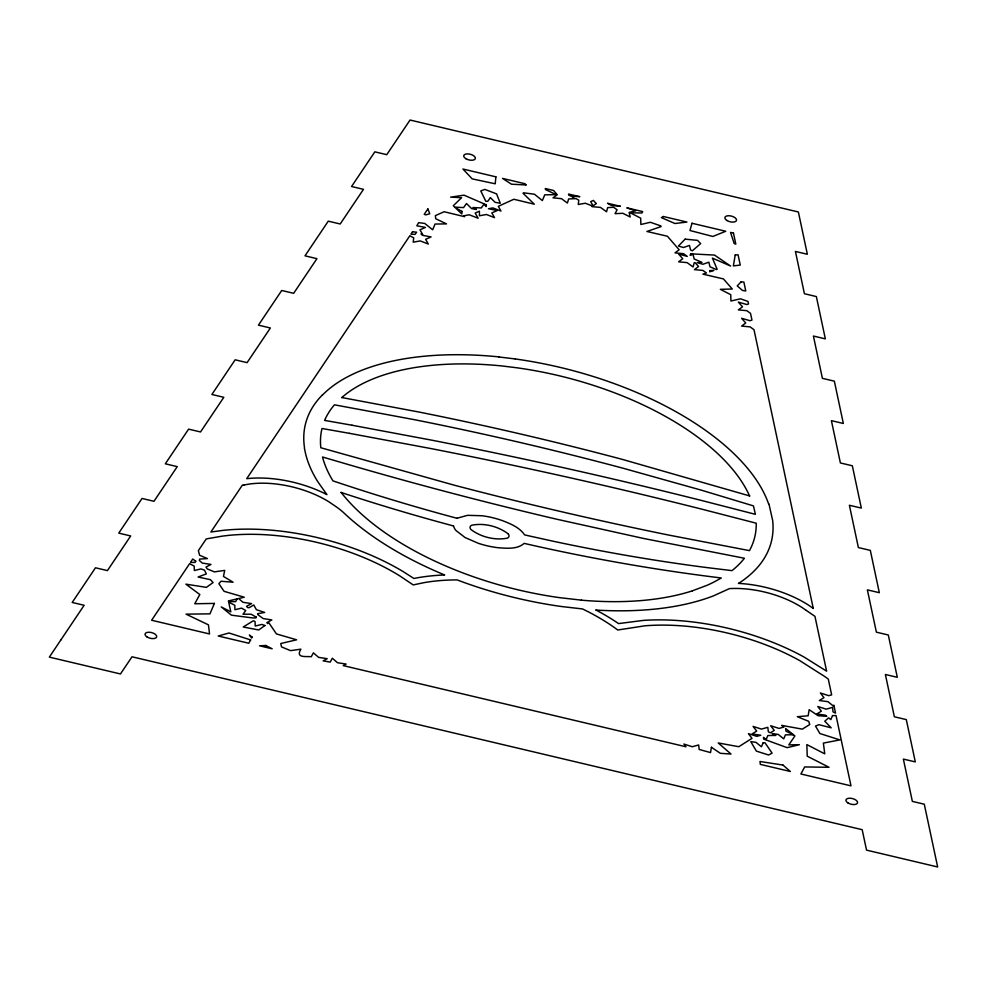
<?xml version="1.0" encoding="UTF-8"?>
<svg xmlns="http://www.w3.org/2000/svg" width="987" height="987" viewBox="0 0 987 987"><rect width="100%" height="100%" fill="white"/><g stroke="black" fill="none" stroke-linecap="round" stroke-linejoin="round"><path stroke-width="1.48" d="M322.391 394.862L319.06 398.501A239.014 116.602 14.2 0 0 304.489 447.642A8.538 4.17 14.2 0 0 304.712 449.344L304.847 450.232A239.964 117.071 14.2 0 0 317.765 481.668L326.919 494.623A78.294 38.197 14.2 0 0 246.725 478.67L409.876 235.72L413.689 237.855L413.232 242.185L420.228 240.914L428.296 244.036L425.631 239.323L431.072 236.929L422.424 235.288L420.993 233.882L422.67 234.536L420.006 229.823L425.446 227.429L416.81 225.776L418.661 222.655L424.755 223.444L432.651 229.786L435.057 224.049L446.519 223.889L435.748 218.756L435.353 215.647L444.113 211.736L464.593 216.684L463.68 215.808L469.244 214.796L478.127 218.226L475.191 213.044L479.423 211.181L479.435 215.771L486.431 214.5L494.499 217.621L491.822 212.908L497.263 210.515L488.479 208.726L492.908 207.924L500.977 211.045L498.299 206.332L513.857 199.263L534.337 204.21L523.048 193.267L523.529 192.81L534.448 194.217L542.344 200.571L544.75 194.834L556.212 194.661L545.441 189.541L545.305 188.529L553.621 190.503L557.273 194.772L553.004 197.807L561.541 198.695L567.377 203.063L568.648 198.93L576.013 198.621L578.752 200.164L578.296 204.494L585.291 203.223L592.78 206.11L592.077 206.641L600.577 207.443L606.536 211.786L607.659 207.615L613.667 207.282L617.085 209.787L615.037 213.685L622.846 213.291L630.199 217.004L629.101 212.415L635.702 210.811L626.831 207.838L642.722 211.6L641.945 212.995L630.261 212.81L640.699 218.164L640.859 224.505L650.359 222.272L660.846 225.924L661.117 226.566L646.904 231.476L667.409 236.238L679.142 249.76L675.022 252.869L683.522 253.671L687.285 256.41L678.6 254.054L682.733 258.717L678.612 261.826L687.112 262.628L693.071 266.971L694.194 262.801L695.206 262.739L698.549 266.515L694.429 269.624L702.917 270.426L706.396 272.955L702.929 274.152L723.434 278.914L732.292 289.018L720.325 289.327L730.762 294.681L730.923 301.023L740.423 298.79L747.986 301.43L748.528 303.959L746.863 304.539L738.362 302.121L742.495 306.797L738.375 309.893L746.875 310.695L750.527 313.36L751.958 320.084L750.108 320.726L741.607 318.307L745.728 322.983L741.619 326.08L750.108 326.882L754.006 329.72L813.276 608.473M457.067 518.224L467.567 515.325L481.903 515.745A48.067 23.454 14.2 0 1 492.168 517.595A48.326 23.577 14.2 0 1 502.605 520.692C510.686 523.863 519.581 527.403 524.603 534.905L550.746 540.703A953.38 465.111 14.2 0 0 706.001 567.476L731.984 570.634A220.866 107.756 14.2 0 0 744.395 558.26L643.931 538.532L556.853 519.248A1975.32 963.682 14.2 0 1 336.468 461.077L322.515 457.006A222.729 108.669 14.2 0 0 332.952 480.866A997.783 486.776 14.2 0 0 457.055 518.286M692.368 590.818L706.902 585.365A215.388 105.078 14.2 0 0 714.391 581.812L721.3 577.987L708.962 576.433A972.837 474.611 14.2 0 1 536.595 546.206L524.146 543.381C517.25 549.512 506.973 548.291 498.435 547.76A48.314 23.565 14.2 0 1 486.936 545.749A48.301 23.565 14.2 0 1 478.177 543.245L465.037 537.52L455.957 530.488A24.724 12.066 14.2 0 1 453.514 525.935M244.233 484.938L249.403 484.037A68.522 33.435 14.2 0 1 328.757 501.717L336.468 506.96A61.774 30.141 14.2 0 1 343.908 512.932A241.013 117.576 14.2 0 0 444.656 574.965A157.624 76.9 14.2 0 0 413.886 578.468L403.202 571.621A163.386 79.713 14.2 0 0 222.877 530.389L210.885 532.018L242.432 485.036A4.984 2.43 14.2 0 0 244.245 484.95M793.4 734.76L785.442 734.846L783.727 738.856L778.212 734.402L772.044 733.588L775.881 735.438L767.849 735.525L766.134 739.534L763.482 737.388L763.679 739.078L787.083 747.64L799.371 744.716L788.823 744.864L794.905 735.969L785.64 728.517L785.948 731.145L793.277 734.661M581.306 600.133L559.863 597.69A224.617 109.582 14.2 0 1 518.2 589.868A222.963 108.78 14.2 0 1 341.157 492.439M498.83 356.961L515.177 358.935M341.638 397.514L418.907 412.023A1625.984 793.252 14.2 0 1 622.563 459.448L749.762 495.967M806.354 610.459L814.954 616.357L826.612 671.172L804.208 657.132A160.363 78.232 14.2 0 0 643.487 620.379L618.565 623.599A157.76 76.961 14.2 0 0 595.963 610.015M806.083 610.274L802.197 607.597A67.449 32.904 14.2 0 0 729.442 588.61L713.675 595.778A238.866 116.528 14.2 0 1 596.012 610.065M813.054 608.251L809.229 605.599A77.233 37.679 14.2 0 0 738.461 583.391M508.157 533.819C498.139 526.256 484.099 522.752 471.749 525.207A8.266 4.034 14.2 0 0 470.947 529.525C480.965 537.088 495.005 540.592 507.355 538.149A8.254 4.034 14.2 0 0 508.145 533.856M738.535 583.428A238.891 116.54 14.2 0 0 772.636 520.322L769.28 505.43A8.451 4.121 14.2 0 0 768.737 503.74M768.528 503.715A239.989 117.083 14.2 0 0 560.024 367.374A241.642 117.885 14.2 0 0 515.177 358.947M322.576 394.936A240.446 117.305 14.2 0 1 498.805 356.875M453.514 525.96A1005.445 490.514 14.2 0 1 340.996 492.427M692.393 590.843A221.532 108.076 14.2 0 1 581.306 600.158M749.565 495.955A222.865 108.73 14.2 0 0 558.494 375.591A224.456 109.508 14.2 0 0 516.83 367.781L502.26 365.992A223.272 108.928 14.2 0 0 341.786 397.576M495.893 176.833L495.227 183.792L472.193 178.869L462.928 169.024L495.893 176.833M462.052 211.428L461.793 213.969L455.217 207.591L462.052 211.428M486.369 204.864L486.196 206.493L483.926 204.26L481.249 207.961L472.896 207.517L476.437 209.503L471.663 208.602L466.493 203.532L463.557 207.603L454.748 207.134L453.304 205.74L461.608 197.684L450.64 197.129L464.038 195.167L486.369 204.864M711.417 747.27L710.541 752.587L699.178 749.478L698.648 744.963L692.282 746.74L683.905 744.05L685.99 746.777L343.254 665.62L346.129 664.066L337.505 662.733L332.311 658.218L330.213 662.104L323.168 660.858L327.203 658.687L318.579 657.354L313.385 652.839L311.287 656.725C305.97 656.096 295.249 658.452 300.875 649.162L290.536 650.643L281.517 646.892L280.777 643.524L296.606 639.81L276.422 633.913L268.809 622.698L267.563 623.599L266.872 622.587L271.832 619.91L263.208 618.578L257.743 614.568L257.669 613.667L264.701 612.446L256.373 609.682L253.782 604.969L249.008 607.745L247.379 607.437L246.59 606.289L251.562 603.612L242.925 602.28L238.632 598.529L244.258 597.221L224.074 591.324L218.892 583.699L221.014 581.257L233.08 582.219L223.457 576.433L224.715 570.387L214.376 571.88L207.258 568.919L205.999 567.081L210.959 564.416L202.335 563.083L199.349 560.48L199.695 559.074L207.443 558.593L199.596 555.249L198.362 550.647L206.16 539.05A24.909 12.152 14.2 0 1 210.206 538.236L221.791 536.212A153.627 74.95 14.2 0 1 399.698 575.84L413.208 584.921L423.744 582.712A144.534 70.509 14.2 0 1 454.378 579.924L457.154 579.924A238.731 116.466 14.2 0 0 516.67 598.097A241.568 117.848 14.2 0 0 561.517 606.524L582.515 608.942A149.21 72.791 14.2 0 1 614.765 627.818L617.751 630.002L644.93 625.807A150.703 73.519 14.2 0 1 799.655 660.562L821.073 674.207A50.534 24.65 14.2 0 1 828.303 679.13L831.646 694.86L828.747 695.675L820.382 692.973L823.972 697.686L819.333 700.536L827.92 701.658L833.423 706.112L833.83 705.162L835.52 713.083L833.04 711.898L832.51 707.383L826.144 709.172L817.767 706.482L821.357 711.183L816.73 714.02L825.317 715.156L826.761 716.328L818.1 715.723L809.155 709.678L808.156 715.772L797.299 716.71L808.686 721.312L809.759 724.507L802.308 729.146L781.729 725.383L783.838 727.074L779.051 728.418L770.674 725.729L774.264 730.429L770.391 732.81L768.355 731.836L767.824 727.32L761.458 729.097L753.081 726.407L756.684 731.108L752.045 733.958L760.804 735.229L756.77 736.351L748.405 733.649L751.995 738.362L738.794 746.715L718.215 742.952L731.034 754.056L720.35 753.315L711.417 747.27M735.216 255.016L733.366 265.91L740.262 265.071L738.066 254.782L735.216 255.016M690.592 253.832L690.172 255.399L693.047 254.387L694.182 258.989L701.991 262.369L697.167 262.628L702.917 264.269L708.863 262.184L709.998 266.786L716.34 269.537L717.142 269.254L712.417 258.113L730.602 266.046L714.502 255.078L690.592 253.832M709.998 270.586L709.665 271.832L713.872 270.376L709.998 270.586M691.998 223.259L689.975 230.514L712.824 236.461L725.753 231.254L691.998 223.259M214.401 603.415L209.96 613.852L186.037 614.148L208.454 624.857L209.54 633.962L151.628 620.243L189.59 563.713L194.205 566.069L194.34 570.511L200.966 568.931L204.519 570.165L206.32 573.891L198.079 577.025L210.416 579.677L213.081 582.54L206.394 587.364L185.852 584.144L199.818 594.532L194.735 603.76L214.401 603.415M763.161 742.779L761.446 746.789L755.943 742.335L750.799 741.656L756.387 751.107L768.602 755.006L772.093 753.13L764.987 742.755L763.161 742.779M832.534 715.6L830.82 719.609L828.636 717.845L824.762 721.226L831.19 727.838L818.951 724.68L815.496 726.074L819.913 733.538L839.863 739.905L823.38 743.088L824.75 753.846L806.86 744.593L807.218 756.178L829.018 767.294L804.689 766.936L800.889 773.981L850.991 785.849L836.038 715.55L832.534 715.6M195.734 561.171L195.044 562.454L190.479 562.393L192.736 559.024L195.734 561.171M237.127 598.887L235.634 601.651L228.552 601.552L228.416 600.935L237.127 598.887M256.336 617.183L255.917 617.948L252.314 617.899L231.439 615.172L221.224 606.906L230.822 611.841L228.688 602.156L234.795 605.265L234.943 609.719L241.568 608.128L245.738 610.546L242.999 614.222L251.093 614.21L256.336 617.183M252.166 637.121L251.66 638.046L249.366 635.036L252.166 637.121M250.624 639.934L248.798 643.253L218.213 636.01L228.996 632.988L250.624 639.934M60.861 639.934L49.35 657.12L120.463 673.961L132.011 656.787L862.182 829.685L866.537 850.128L937.65 866.968L924.288 804.208L912.358 801.382L903.364 759.077L915.294 761.902L906.3 719.609L894.37 716.772L885.376 674.479L897.306 677.304L888.312 634.999L876.382 632.173L867.376 589.868L879.318 592.693L870.324 550.388L858.382 547.563L849.388 505.258L861.33 508.083L852.336 465.778L840.393 462.952L831.399 420.647L843.342 423.472L834.348 381.167L822.405 378.342L813.411 336.036L825.342 338.862L816.348 296.569L804.417 293.731L795.423 251.438L807.354 254.264L798.372 211.983L410.049 120.032L386.768 154.675L374.838 151.838L351.557 186.506L363.487 189.331L340.207 223.987L328.276 221.162L304.995 255.83L316.938 258.656L293.657 293.312L281.714 290.486L258.434 325.155L270.376 327.98L247.095 362.636L235.153 359.811L211.884 394.479L223.815 397.305L200.534 431.961L188.603 429.135L165.322 463.804L177.253 466.629L153.972 501.285L142.042 498.46L118.761 533.128L130.691 535.953L107.423 570.609L95.48 567.784L72.199 602.452L84.142 605.278L60.861 639.934M412.517 231.797L410.925 234.153L415.046 234.375L416.625 232.192L412.517 231.797M427.864 208.936L424.225 214.352L425.866 214.87L429.764 213.772L427.864 208.936M490.403 197.684L487.726 201.385L485.826 201.286L480.792 190.947L484.827 189.393L496.609 193.908L500.286 203.273L495.104 202.286L490.403 197.684M685.101 239.15L678.414 246.059L683.51 247.503L689.457 245.43L690.592 250.032L692.368 250.797L700.659 243.616L697.513 240.359L685.101 239.15M741.138 281.838L737.227 285.872L742.446 290.437L745.765 290.968L743.877 282.097L741.138 281.838M596.197 203.544L593.101 205.876L590.695 201.632L593.434 200.423L596.197 203.544M620.367 206.308L611.57 205.506L607.511 203.26L620.367 206.308M264.923 625.499L258.742 629.965L243.209 627.004L253.4 620.724L255.065 621.576L255.214 626.017L261.839 624.438L264.923 625.499M663.461 216.511L661.389 217.609L674.935 223.518L686.927 222.063L663.461 216.511M265.787 645.51L259.519 645.794L272.178 648.792L265.787 645.51M525.997 184.939L511.488 184.211L502.506 178.4L525.059 183.742L525.997 184.939M579.616 196.647L571.769 196.24L573.879 197.425L568.783 195.155L568.537 194.032L579.616 196.647M782.975 765.061L759.978 761.495L760.335 764.382L790.365 771.489L782.975 765.061M351.977 425.224L324.637 420.4A221.396 108.002 14.2 0 1 334.445 404.818L413.8 419.561A1609.266 785.097 14.2 0 1 622.846 468.171L701.091 490.095L753.439 505.887L755.388 514.326L701.671 500.508A2523.117 1230.925 14.2 0 0 433.392 440.486L351.977 425.224M349.558 433.355L321.996 428.494A222.741 108.669 14.2 0 0 320.824 447.753L454.427 485.234A1926.266 939.747 14.2 0 0 668.261 534.979L749.454 550.623A222.186 108.397 14.2 0 0 756.215 523.196L702.078 509.23A2507.56 1223.337 14.2 0 0 431.652 448.703L349.558 433.355M733.464 233.08L730.516 232.389L734.18 243.505L735.821 244.171L733.464 233.08M726.987 220.533A6.008 2.936 14.2 0 0 736.499 220.496A6.008 2.936 14.2 0 0 728.64 215.709A6.008 2.936 14.2 0 0 726.987 220.533M465.827 158.685A6.008 2.936 14.2 0 0 475.339 158.66A6.008 2.936 14.2 0 0 467.468 153.873A6.008 2.936 14.2 0 0 465.827 158.685M848.03 802.999A6.008 2.936 14.2 0 0 857.543 802.974A6.008 2.936 14.2 0 0 849.684 798.187A6.008 2.936 14.2 0 0 848.03 802.999M147.149 637.047A6.008 2.936 14.2 0 0 156.662 637.01A6.008 2.936 14.2 0 0 148.79 632.223A6.008 2.936 14.2 0 0 147.149 637.047"/></g></svg>
